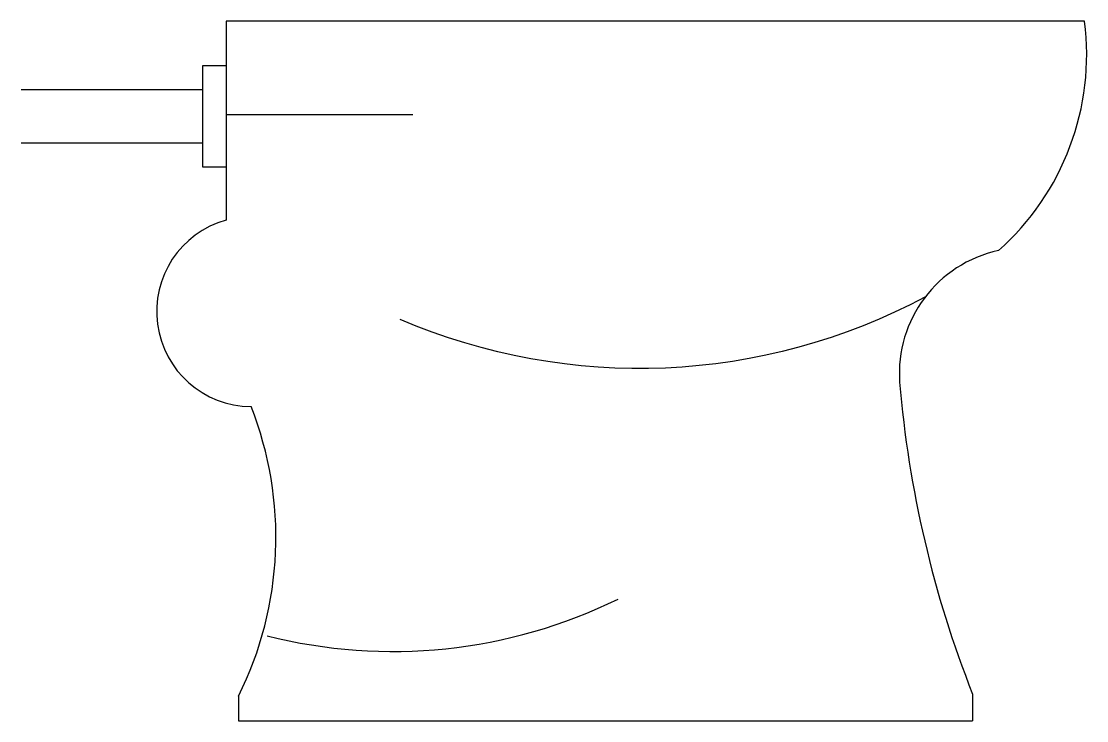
# Model space of a CAD drawing. Extents: x 0 to 0.6, y 0 to 1.15.
# Drawn here: x 0 to 0.601, y 0 to 0.395 of the extents above.
import ezdxf

# ---------------------------------------------------------------- set-up
doc = ezdxf.new("R2010")
doc.units = 0
doc.layers.get('0').update_dxf_attribs({"color": 8, "linetype": 'CONTINUOUS'})

msp = doc.modelspace()

# ---------------------------------------------------------------- linework, layer by layer
at = {"color": 0}
for p, q in [((0.11546, 0.3946), (0.11546, 0.28243)), ((0.59942, 0.3946), (0.11546, 0.3946)), ((0.10217, 0.36944), (0.10217, 0.31255)), ((0.11552, 0.36944), (0.10217, 0.36944)), ((0, 0.35604), (0.10217, 0.35604)), ((0, 0.32604), (0.10217, 0.32604)), ((0.10217, 0.31255), (0.11552, 0.31255)), ((0.12248, 0.01393), (0.12248, 0)), ((0.53629, 0.01502), (0.53629, 0)), ((0.12248, 0), (0.53629, 0))]:
    msp.add_line(p, q, dxfattribs=at)
msp.add_lwpolyline([(0.11546, 0.34202), (0.22067, 0.34202)], dxfattribs=at)
for points in [[(0.50972, 0.23919, -0.228344), (0.21366, 0.22635, 1.517784)], [(0.13851, 0.0479, 0.178004), (0.3364, 0.06861, -0.232368)]]:
    msp.add_lwpolyline(points, format="xyb", dxfattribs=at)
for centre, radius, start, end in [((0.45262, 0.37587), 0.14799, 311.61581, 7.26929), ((0.12985, 0.23084), 0.05356, 105.58008, 269.61681), ((0.56591, 0.1959), 0.07093, 102.21114, 184.02388), ((1.11292, 0.24263), 0.61993, 184.78463, 201.54103), ((-0.0576, 0.10348), 0.20112, 333.5576, 21.52505)]:
    msp.add_arc(centre, radius, start, end, dxfattribs=at)

doc.saveas('drawing.dxf')
